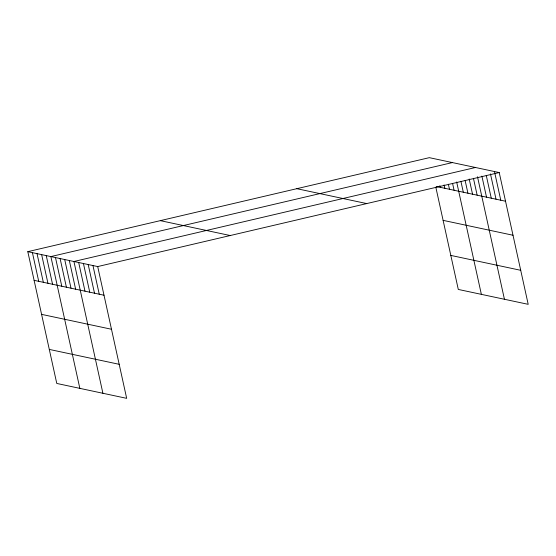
<?xml version="1.0" encoding="UTF-8"?>
<svg xmlns="http://www.w3.org/2000/svg" width="556" height="556" viewBox="0 0 556 556"><rect width="100%" height="100%" fill="white"/><g stroke="black" fill="none" stroke-linecap="round" stroke-linejoin="round"><path stroke-width="0.83" d="M27.8 251.666L97.703 266.56L126.671 398.339L56.775 383.445L27.8 251.666L429.329 157.661L499.225 172.555L528.2 304.334L458.297 289.44L435.807 187.143M452.396 162.574L50.867 256.58L79.842 388.359M475.463 167.495L73.934 261.494L102.909 393.273M97.703 266.56L499.225 172.555M436.397 186.496L505.529 201.223M296.821 188.686L366.724 203.579M443.111 220.357L513.014 235.251M450.819 255.412L520.722 270.306M160.302 220.642L230.205 235.535M34.104 280.335L104 295.229M41.582 314.362L111.485 329.256M49.289 349.418L119.192 364.312M494.472 171.547L500.775 200.216M490.462 173.903L496.022 199.201M486.264 175.418L491.268 198.186M481.885 176.092L486.514 197.171M477.5 176.766L504.431 299.274M473.441 178.316L477.152 195.177M469.201 179.018L472.537 194.197M465.143 180.561L467.923 193.21M460.903 181.27L463.308 192.23M456.657 181.972L481.364 294.353M452.598 183.515L454.085 190.263M448.358 184.224L449.47 189.283M444.112 184.926L444.856 188.296M439.872 185.628L440.241 187.316M92.949 265.546L99.253 294.214M88.195 264.531L94.499 293.2M83.442 263.523L89.745 292.192M78.688 262.508L84.992 291.177M69.319 260.514L75.623 289.183M64.704 259.527L71.008 288.196M60.097 258.547L66.4 287.216M55.482 257.56L61.785 286.229M46.252 255.6L52.556 284.269M41.637 254.613L47.941 283.282M37.03 253.633L43.333 282.302M32.415 252.646L38.718 281.315"/></g></svg>
